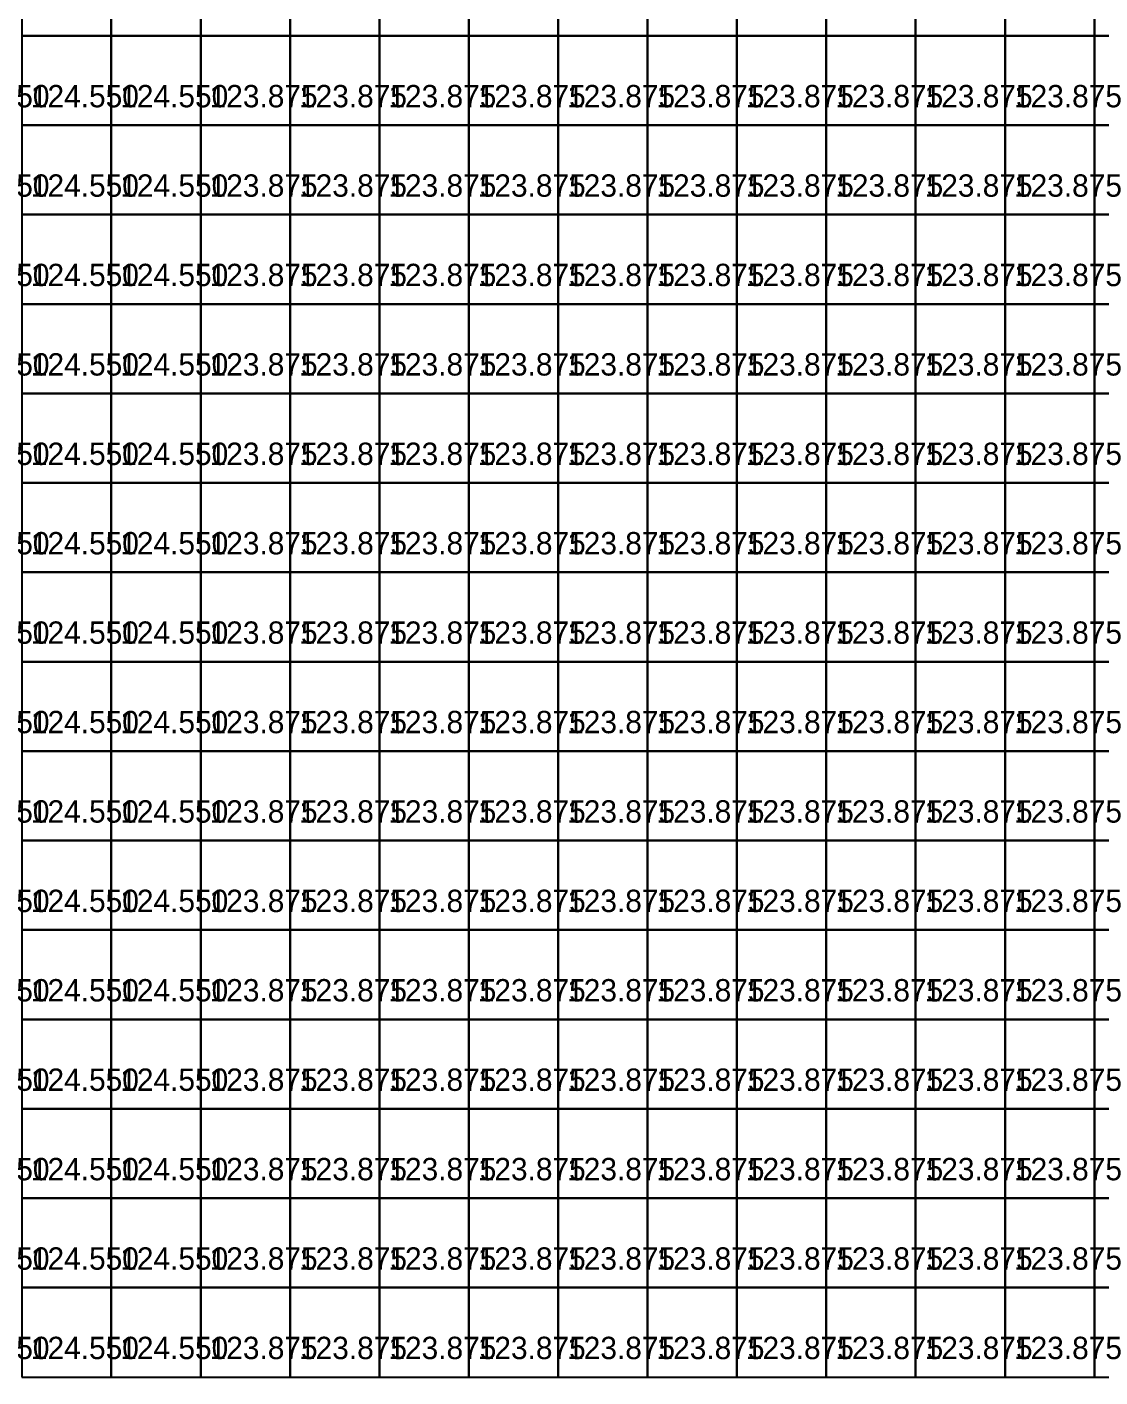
# Model space of a CAD drawing. Header units: metres. Extents: x 287857 to 287978, y 62957 to 63018.
# Drawn here: x 287953.98 to 287965.99, y 62956.83 to 62971.93 of the extents above; entities that cross this region are included whole.
import ezdxf

# ---------------------------------------------------------------- set-up
doc = ezdxf.new("R2010")
doc.units = ezdxf.units.M
doc.layers.add('ARCH-INTERP', color=7, linetype='Continuous', true_color=0x64748b)
doc.layers.add('ARCH-LEVEL-TXT', color=7, linetype='Continuous', true_color=0xa78bfa)

msp = doc.modelspace()

# ---------------------------------------------------------------- linework, layer by layer
at = {"layer": 'ARCH-INTERP'}
for points in [[(287953.925, 62971.831, 124.55), (287954.925, 62971.831, 124.55), (287954.925, 62972.831, 124.55), (287953.925, 62972.831, 124.55), (287953.925, 62971.831, 124.55)], [(287954.925, 62971.831, 124.55), (287955.925, 62971.831, 124.55), (287955.925, 62972.831, 124.55), (287954.925, 62972.831, 124.55), (287954.925, 62971.831, 124.55)], [(287955.925, 62971.831, 123.875), (287956.925, 62971.831, 123.875), (287956.925, 62972.831, 123.875), (287955.925, 62972.831, 123.875), (287955.925, 62971.831, 123.875)], [(287956.925, 62971.831, 123.875), (287957.925, 62971.831, 123.875), (287957.925, 62972.831, 123.875), (287956.925, 62972.831, 123.875), (287956.925, 62971.831, 123.875)], [(287957.925, 62971.831, 123.875), (287958.925, 62971.831, 123.875), (287958.925, 62972.831, 123.875), (287957.925, 62972.831, 123.875), (287957.925, 62971.831, 123.875)], [(287958.925, 62971.831, 123.875), (287959.925, 62971.831, 123.875), (287959.925, 62972.831, 123.875), (287958.925, 62972.831, 123.875), (287958.925, 62971.831, 123.875)], [(287959.925, 62971.831, 123.875), (287960.925, 62971.831, 123.875), (287960.925, 62972.831, 123.875), (287959.925, 62972.831, 123.875), (287959.925, 62971.831, 123.875)], [(287960.925, 62971.831, 123.875), (287961.925, 62971.831, 123.875), (287961.925, 62972.831, 123.875), (287960.925, 62972.831, 123.875), (287960.925, 62971.831, 123.875)], [(287961.925, 62971.831, 123.875), (287962.925, 62971.831, 123.875), (287962.925, 62972.831, 123.875), (287961.925, 62972.831, 123.875), (287961.925, 62971.831, 123.875)], [(287962.925, 62971.831, 123.875), (287963.925, 62971.831, 123.875), (287963.925, 62972.831, 123.875), (287962.925, 62972.831, 123.875), (287962.925, 62971.831, 123.875)], [(287963.925, 62971.831, 123.875), (287964.925, 62971.831, 123.875), (287964.925, 62972.831, 123.875), (287963.925, 62972.831, 123.875), (287963.925, 62971.831, 123.875)], [(287964.925, 62971.831, 123.875), (287965.925, 62971.831, 123.875), (287965.925, 62972.831, 123.875), (287964.925, 62972.831, 123.875), (287964.925, 62971.831, 123.875)], [(287965.925, 62971.831, 123.875), (287966.925, 62971.831, 123.875), (287966.925, 62972.831, 123.875), (287965.925, 62972.831, 123.875), (287965.925, 62971.831, 123.875)], [(287953.925, 62970.831, 124.55), (287954.925, 62970.831, 124.55), (287954.925, 62971.831, 124.55), (287953.925, 62971.831, 124.55), (287953.925, 62970.831, 124.55)], [(287954.925, 62970.831, 124.55), (287955.925, 62970.831, 124.55), (287955.925, 62971.831, 124.55), (287954.925, 62971.831, 124.55), (287954.925, 62970.831, 124.55)], [(287955.925, 62970.831, 123.875), (287956.925, 62970.831, 123.875), (287956.925, 62971.831, 123.875), (287955.925, 62971.831, 123.875), (287955.925, 62970.831, 123.875)], [(287956.925, 62970.831, 123.875), (287957.925, 62970.831, 123.875), (287957.925, 62971.831, 123.875), (287956.925, 62971.831, 123.875), (287956.925, 62970.831, 123.875)], [(287957.925, 62970.831, 123.875), (287958.925, 62970.831, 123.875), (287958.925, 62971.831, 123.875), (287957.925, 62971.831, 123.875), (287957.925, 62970.831, 123.875)], [(287958.925, 62970.831, 123.875), (287959.925, 62970.831, 123.875), (287959.925, 62971.831, 123.875), (287958.925, 62971.831, 123.875), (287958.925, 62970.831, 123.875)], [(287959.925, 62970.831, 123.875), (287960.925, 62970.831, 123.875), (287960.925, 62971.831, 123.875), (287959.925, 62971.831, 123.875), (287959.925, 62970.831, 123.875)], [(287960.925, 62970.831, 123.875), (287961.925, 62970.831, 123.875), (287961.925, 62971.831, 123.875), (287960.925, 62971.831, 123.875), (287960.925, 62970.831, 123.875)], [(287961.925, 62970.831, 123.875), (287962.925, 62970.831, 123.875), (287962.925, 62971.831, 123.875), (287961.925, 62971.831, 123.875), (287961.925, 62970.831, 123.875)], [(287962.925, 62970.831, 123.875), (287963.925, 62970.831, 123.875), (287963.925, 62971.831, 123.875), (287962.925, 62971.831, 123.875), (287962.925, 62970.831, 123.875)], [(287963.925, 62970.831, 123.875), (287964.925, 62970.831, 123.875), (287964.925, 62971.831, 123.875), (287963.925, 62971.831, 123.875), (287963.925, 62970.831, 123.875)], [(287964.925, 62970.831, 123.875), (287965.925, 62970.831, 123.875), (287965.925, 62971.831, 123.875), (287964.925, 62971.831, 123.875), (287964.925, 62970.831, 123.875)], [(287965.925, 62970.831, 123.875), (287966.925, 62970.831, 123.875), (287966.925, 62971.831, 123.875), (287965.925, 62971.831, 123.875), (287965.925, 62970.831, 123.875)], [(287953.925, 62969.831, 124.55), (287954.925, 62969.831, 124.55), (287954.925, 62970.831, 124.55), (287953.925, 62970.831, 124.55), (287953.925, 62969.831, 124.55)], [(287954.925, 62969.831, 124.55), (287955.925, 62969.831, 124.55), (287955.925, 62970.831, 124.55), (287954.925, 62970.831, 124.55), (287954.925, 62969.831, 124.55)], [(287955.925, 62969.831, 123.875), (287956.925, 62969.831, 123.875), (287956.925, 62970.831, 123.875), (287955.925, 62970.831, 123.875), (287955.925, 62969.831, 123.875)], [(287956.925, 62969.831, 123.875), (287957.925, 62969.831, 123.875), (287957.925, 62970.831, 123.875), (287956.925, 62970.831, 123.875), (287956.925, 62969.831, 123.875)], [(287957.925, 62969.831, 123.875), (287958.925, 62969.831, 123.875), (287958.925, 62970.831, 123.875), (287957.925, 62970.831, 123.875), (287957.925, 62969.831, 123.875)], [(287958.925, 62969.831, 123.875), (287959.925, 62969.831, 123.875), (287959.925, 62970.831, 123.875), (287958.925, 62970.831, 123.875), (287958.925, 62969.831, 123.875)], [(287959.925, 62969.831, 123.875), (287960.925, 62969.831, 123.875), (287960.925, 62970.831, 123.875), (287959.925, 62970.831, 123.875), (287959.925, 62969.831, 123.875)], [(287960.925, 62969.831, 123.875), (287961.925, 62969.831, 123.875), (287961.925, 62970.831, 123.875), (287960.925, 62970.831, 123.875), (287960.925, 62969.831, 123.875)], [(287961.925, 62969.831, 123.875), (287962.925, 62969.831, 123.875), (287962.925, 62970.831, 123.875), (287961.925, 62970.831, 123.875), (287961.925, 62969.831, 123.875)], [(287962.925, 62969.831, 123.875), (287963.925, 62969.831, 123.875), (287963.925, 62970.831, 123.875), (287962.925, 62970.831, 123.875), (287962.925, 62969.831, 123.875)], [(287963.925, 62969.831, 123.875), (287964.925, 62969.831, 123.875), (287964.925, 62970.831, 123.875), (287963.925, 62970.831, 123.875), (287963.925, 62969.831, 123.875)], [(287964.925, 62969.831, 123.875), (287965.925, 62969.831, 123.875), (287965.925, 62970.831, 123.875), (287964.925, 62970.831, 123.875), (287964.925, 62969.831, 123.875)], [(287965.925, 62969.831, 123.875), (287966.925, 62969.831, 123.875), (287966.925, 62970.831, 123.875), (287965.925, 62970.831, 123.875), (287965.925, 62969.831, 123.875)], [(287953.925, 62968.831, 124.55), (287954.925, 62968.831, 124.55), (287954.925, 62969.831, 124.55), (287953.925, 62969.831, 124.55), (287953.925, 62968.831, 124.55)], [(287954.925, 62968.831, 124.55), (287955.925, 62968.831, 124.55), (287955.925, 62969.831, 124.55), (287954.925, 62969.831, 124.55), (287954.925, 62968.831, 124.55)], [(287955.925, 62968.831, 123.875), (287956.925, 62968.831, 123.875), (287956.925, 62969.831, 123.875), (287955.925, 62969.831, 123.875), (287955.925, 62968.831, 123.875)], [(287956.925, 62968.831, 123.875), (287957.925, 62968.831, 123.875), (287957.925, 62969.831, 123.875), (287956.925, 62969.831, 123.875), (287956.925, 62968.831, 123.875)], [(287957.925, 62968.831, 123.875), (287958.925, 62968.831, 123.875), (287958.925, 62969.831, 123.875), (287957.925, 62969.831, 123.875), (287957.925, 62968.831, 123.875)], [(287958.925, 62968.831, 123.875), (287959.925, 62968.831, 123.875), (287959.925, 62969.831, 123.875), (287958.925, 62969.831, 123.875), (287958.925, 62968.831, 123.875)], [(287959.925, 62968.831, 123.875), (287960.925, 62968.831, 123.875), (287960.925, 62969.831, 123.875), (287959.925, 62969.831, 123.875), (287959.925, 62968.831, 123.875)], [(287960.925, 62968.831, 123.875), (287961.925, 62968.831, 123.875), (287961.925, 62969.831, 123.875), (287960.925, 62969.831, 123.875), (287960.925, 62968.831, 123.875)], [(287961.925, 62968.831, 123.875), (287962.925, 62968.831, 123.875), (287962.925, 62969.831, 123.875), (287961.925, 62969.831, 123.875), (287961.925, 62968.831, 123.875)], [(287962.925, 62968.831, 123.875), (287963.925, 62968.831, 123.875), (287963.925, 62969.831, 123.875), (287962.925, 62969.831, 123.875), (287962.925, 62968.831, 123.875)], [(287963.925, 62968.831, 123.875), (287964.925, 62968.831, 123.875), (287964.925, 62969.831, 123.875), (287963.925, 62969.831, 123.875), (287963.925, 62968.831, 123.875)], [(287964.925, 62968.831, 123.875), (287965.925, 62968.831, 123.875), (287965.925, 62969.831, 123.875), (287964.925, 62969.831, 123.875), (287964.925, 62968.831, 123.875)], [(287965.925, 62968.831, 123.875), (287966.925, 62968.831, 123.875), (287966.925, 62969.831, 123.875), (287965.925, 62969.831, 123.875), (287965.925, 62968.831, 123.875)], [(287953.925, 62967.831, 124.55), (287954.925, 62967.831, 124.55), (287954.925, 62968.831, 124.55), (287953.925, 62968.831, 124.55), (287953.925, 62967.831, 124.55)], [(287954.925, 62967.831, 124.55), (287955.925, 62967.831, 124.55), (287955.925, 62968.831, 124.55), (287954.925, 62968.831, 124.55), (287954.925, 62967.831, 124.55)], [(287955.925, 62967.831, 123.875), (287956.925, 62967.831, 123.875), (287956.925, 62968.831, 123.875), (287955.925, 62968.831, 123.875), (287955.925, 62967.831, 123.875)], [(287956.925, 62967.831, 123.875), (287957.925, 62967.831, 123.875), (287957.925, 62968.831, 123.875), (287956.925, 62968.831, 123.875), (287956.925, 62967.831, 123.875)], [(287957.925, 62967.831, 123.875), (287958.925, 62967.831, 123.875), (287958.925, 62968.831, 123.875), (287957.925, 62968.831, 123.875), (287957.925, 62967.831, 123.875)], [(287958.925, 62967.831, 123.875), (287959.925, 62967.831, 123.875), (287959.925, 62968.831, 123.875), (287958.925, 62968.831, 123.875), (287958.925, 62967.831, 123.875)], [(287959.925, 62967.831, 123.875), (287960.925, 62967.831, 123.875), (287960.925, 62968.831, 123.875), (287959.925, 62968.831, 123.875), (287959.925, 62967.831, 123.875)], [(287960.925, 62967.831, 123.875), (287961.925, 62967.831, 123.875), (287961.925, 62968.831, 123.875), (287960.925, 62968.831, 123.875), (287960.925, 62967.831, 123.875)], [(287961.925, 62967.831, 123.875), (287962.925, 62967.831, 123.875), (287962.925, 62968.831, 123.875), (287961.925, 62968.831, 123.875), (287961.925, 62967.831, 123.875)], [(287962.925, 62967.831, 123.875), (287963.925, 62967.831, 123.875), (287963.925, 62968.831, 123.875), (287962.925, 62968.831, 123.875), (287962.925, 62967.831, 123.875)], [(287963.925, 62967.831, 123.875), (287964.925, 62967.831, 123.875), (287964.925, 62968.831, 123.875), (287963.925, 62968.831, 123.875), (287963.925, 62967.831, 123.875)], [(287964.925, 62967.831, 123.875), (287965.925, 62967.831, 123.875), (287965.925, 62968.831, 123.875), (287964.925, 62968.831, 123.875), (287964.925, 62967.831, 123.875)], [(287965.925, 62967.831, 123.875), (287966.925, 62967.831, 123.875), (287966.925, 62968.831, 123.875), (287965.925, 62968.831, 123.875), (287965.925, 62967.831, 123.875)], [(287953.925, 62966.831, 124.55), (287954.925, 62966.831, 124.55), (287954.925, 62967.831, 124.55), (287953.925, 62967.831, 124.55), (287953.925, 62966.831, 124.55)], [(287954.925, 62966.831, 124.55), (287955.925, 62966.831, 124.55), (287955.925, 62967.831, 124.55), (287954.925, 62967.831, 124.55), (287954.925, 62966.831, 124.55)], [(287955.925, 62966.831, 123.875), (287956.925, 62966.831, 123.875), (287956.925, 62967.831, 123.875), (287955.925, 62967.831, 123.875), (287955.925, 62966.831, 123.875)], [(287956.925, 62966.831, 123.875), (287957.925, 62966.831, 123.875), (287957.925, 62967.831, 123.875), (287956.925, 62967.831, 123.875), (287956.925, 62966.831, 123.875)], [(287957.925, 62966.831, 123.875), (287958.925, 62966.831, 123.875), (287958.925, 62967.831, 123.875), (287957.925, 62967.831, 123.875), (287957.925, 62966.831, 123.875)], [(287958.925, 62966.831, 123.875), (287959.925, 62966.831, 123.875), (287959.925, 62967.831, 123.875), (287958.925, 62967.831, 123.875), (287958.925, 62966.831, 123.875)], [(287959.925, 62966.831, 123.875), (287960.925, 62966.831, 123.875), (287960.925, 62967.831, 123.875), (287959.925, 62967.831, 123.875), (287959.925, 62966.831, 123.875)], [(287960.925, 62966.831, 123.875), (287961.925, 62966.831, 123.875), (287961.925, 62967.831, 123.875), (287960.925, 62967.831, 123.875), (287960.925, 62966.831, 123.875)], [(287961.925, 62966.831, 123.875), (287962.925, 62966.831, 123.875), (287962.925, 62967.831, 123.875), (287961.925, 62967.831, 123.875), (287961.925, 62966.831, 123.875)], [(287962.925, 62966.831, 123.875), (287963.925, 62966.831, 123.875), (287963.925, 62967.831, 123.875), (287962.925, 62967.831, 123.875), (287962.925, 62966.831, 123.875)], [(287963.925, 62966.831, 123.875), (287964.925, 62966.831, 123.875), (287964.925, 62967.831, 123.875), (287963.925, 62967.831, 123.875), (287963.925, 62966.831, 123.875)], [(287964.925, 62966.831, 123.875), (287965.925, 62966.831, 123.875), (287965.925, 62967.831, 123.875), (287964.925, 62967.831, 123.875), (287964.925, 62966.831, 123.875)], [(287965.925, 62966.831, 123.875), (287966.925, 62966.831, 123.875), (287966.925, 62967.831, 123.875), (287965.925, 62967.831, 123.875), (287965.925, 62966.831, 123.875)], [(287953.925, 62965.831, 124.55), (287954.925, 62965.831, 124.55), (287954.925, 62966.831, 124.55), (287953.925, 62966.831, 124.55), (287953.925, 62965.831, 124.55)], [(287954.925, 62965.831, 124.55), (287955.925, 62965.831, 124.55), (287955.925, 62966.831, 124.55), (287954.925, 62966.831, 124.55), (287954.925, 62965.831, 124.55)], [(287955.925, 62965.831, 123.875), (287956.925, 62965.831, 123.875), (287956.925, 62966.831, 123.875), (287955.925, 62966.831, 123.875), (287955.925, 62965.831, 123.875)], [(287956.925, 62965.831, 123.875), (287957.925, 62965.831, 123.875), (287957.925, 62966.831, 123.875), (287956.925, 62966.831, 123.875), (287956.925, 62965.831, 123.875)], [(287957.925, 62965.831, 123.875), (287958.925, 62965.831, 123.875), (287958.925, 62966.831, 123.875), (287957.925, 62966.831, 123.875), (287957.925, 62965.831, 123.875)], [(287958.925, 62965.831, 123.875), (287959.925, 62965.831, 123.875), (287959.925, 62966.831, 123.875), (287958.925, 62966.831, 123.875), (287958.925, 62965.831, 123.875)], [(287959.925, 62965.831, 123.875), (287960.925, 62965.831, 123.875), (287960.925, 62966.831, 123.875), (287959.925, 62966.831, 123.875), (287959.925, 62965.831, 123.875)], [(287960.925, 62965.831, 123.875), (287961.925, 62965.831, 123.875), (287961.925, 62966.831, 123.875), (287960.925, 62966.831, 123.875), (287960.925, 62965.831, 123.875)], [(287961.925, 62965.831, 123.875), (287962.925, 62965.831, 123.875), (287962.925, 62966.831, 123.875), (287961.925, 62966.831, 123.875), (287961.925, 62965.831, 123.875)], [(287962.925, 62965.831, 123.875), (287963.925, 62965.831, 123.875), (287963.925, 62966.831, 123.875), (287962.925, 62966.831, 123.875), (287962.925, 62965.831, 123.875)], [(287963.925, 62965.831, 123.875), (287964.925, 62965.831, 123.875), (287964.925, 62966.831, 123.875), (287963.925, 62966.831, 123.875), (287963.925, 62965.831, 123.875)], [(287964.925, 62965.831, 123.875), (287965.925, 62965.831, 123.875), (287965.925, 62966.831, 123.875), (287964.925, 62966.831, 123.875), (287964.925, 62965.831, 123.875)], [(287965.925, 62965.831, 123.875), (287966.925, 62965.831, 123.875), (287966.925, 62966.831, 123.875), (287965.925, 62966.831, 123.875), (287965.925, 62965.831, 123.875)], [(287953.925, 62964.831, 124.55), (287954.925, 62964.831, 124.55), (287954.925, 62965.831, 124.55), (287953.925, 62965.831, 124.55), (287953.925, 62964.831, 124.55)], [(287954.925, 62964.831, 124.55), (287955.925, 62964.831, 124.55), (287955.925, 62965.831, 124.55), (287954.925, 62965.831, 124.55), (287954.925, 62964.831, 124.55)], [(287955.925, 62964.831, 123.875), (287956.925, 62964.831, 123.875), (287956.925, 62965.831, 123.875), (287955.925, 62965.831, 123.875), (287955.925, 62964.831, 123.875)], [(287956.925, 62964.831, 123.875), (287957.925, 62964.831, 123.875), (287957.925, 62965.831, 123.875), (287956.925, 62965.831, 123.875), (287956.925, 62964.831, 123.875)], [(287957.925, 62964.831, 123.875), (287958.925, 62964.831, 123.875), (287958.925, 62965.831, 123.875), (287957.925, 62965.831, 123.875), (287957.925, 62964.831, 123.875)], [(287958.925, 62964.831, 123.875), (287959.925, 62964.831, 123.875), (287959.925, 62965.831, 123.875), (287958.925, 62965.831, 123.875), (287958.925, 62964.831, 123.875)], [(287959.925, 62964.831, 123.875), (287960.925, 62964.831, 123.875), (287960.925, 62965.831, 123.875), (287959.925, 62965.831, 123.875), (287959.925, 62964.831, 123.875)], [(287960.925, 62964.831, 123.875), (287961.925, 62964.831, 123.875), (287961.925, 62965.831, 123.875), (287960.925, 62965.831, 123.875), (287960.925, 62964.831, 123.875)], [(287961.925, 62964.831, 123.875), (287962.925, 62964.831, 123.875), (287962.925, 62965.831, 123.875), (287961.925, 62965.831, 123.875), (287961.925, 62964.831, 123.875)], [(287962.925, 62964.831, 123.875), (287963.925, 62964.831, 123.875), (287963.925, 62965.831, 123.875), (287962.925, 62965.831, 123.875), (287962.925, 62964.831, 123.875)], [(287963.925, 62964.831, 123.875), (287964.925, 62964.831, 123.875), (287964.925, 62965.831, 123.875), (287963.925, 62965.831, 123.875), (287963.925, 62964.831, 123.875)], [(287964.925, 62964.831, 123.875), (287965.925, 62964.831, 123.875), (287965.925, 62965.831, 123.875), (287964.925, 62965.831, 123.875), (287964.925, 62964.831, 123.875)], [(287965.925, 62964.831, 123.875), (287966.925, 62964.831, 123.875), (287966.925, 62965.831, 123.875), (287965.925, 62965.831, 123.875), (287965.925, 62964.831, 123.875)], [(287953.925, 62963.831, 124.55), (287954.925, 62963.831, 124.55), (287954.925, 62964.831, 124.55), (287953.925, 62964.831, 124.55), (287953.925, 62963.831, 124.55)], [(287954.925, 62963.831, 124.55), (287955.925, 62963.831, 124.55), (287955.925, 62964.831, 124.55), (287954.925, 62964.831, 124.55), (287954.925, 62963.831, 124.55)], [(287955.925, 62963.831, 123.875), (287956.925, 62963.831, 123.875), (287956.925, 62964.831, 123.875), (287955.925, 62964.831, 123.875), (287955.925, 62963.831, 123.875)], [(287956.925, 62963.831, 123.875), (287957.925, 62963.831, 123.875), (287957.925, 62964.831, 123.875), (287956.925, 62964.831, 123.875), (287956.925, 62963.831, 123.875)], [(287957.925, 62963.831, 123.875), (287958.925, 62963.831, 123.875), (287958.925, 62964.831, 123.875), (287957.925, 62964.831, 123.875), (287957.925, 62963.831, 123.875)], [(287958.925, 62963.831, 123.875), (287959.925, 62963.831, 123.875), (287959.925, 62964.831, 123.875), (287958.925, 62964.831, 123.875), (287958.925, 62963.831, 123.875)], [(287959.925, 62963.831, 123.875), (287960.925, 62963.831, 123.875), (287960.925, 62964.831, 123.875), (287959.925, 62964.831, 123.875), (287959.925, 62963.831, 123.875)], [(287960.925, 62963.831, 123.875), (287961.925, 62963.831, 123.875), (287961.925, 62964.831, 123.875), (287960.925, 62964.831, 123.875), (287960.925, 62963.831, 123.875)], [(287961.925, 62963.831, 123.875), (287962.925, 62963.831, 123.875), (287962.925, 62964.831, 123.875), (287961.925, 62964.831, 123.875), (287961.925, 62963.831, 123.875)], [(287962.925, 62963.831, 123.875), (287963.925, 62963.831, 123.875), (287963.925, 62964.831, 123.875), (287962.925, 62964.831, 123.875), (287962.925, 62963.831, 123.875)], [(287963.925, 62963.831, 123.875), (287964.925, 62963.831, 123.875), (287964.925, 62964.831, 123.875), (287963.925, 62964.831, 123.875), (287963.925, 62963.831, 123.875)], [(287964.925, 62963.831, 123.875), (287965.925, 62963.831, 123.875), (287965.925, 62964.831, 123.875), (287964.925, 62964.831, 123.875), (287964.925, 62963.831, 123.875)], [(287965.925, 62963.831, 123.875), (287966.925, 62963.831, 123.875), (287966.925, 62964.831, 123.875), (287965.925, 62964.831, 123.875), (287965.925, 62963.831, 123.875)], [(287953.925, 62962.831, 124.55), (287954.925, 62962.831, 124.55), (287954.925, 62963.831, 124.55), (287953.925, 62963.831, 124.55), (287953.925, 62962.831, 124.55)], [(287954.925, 62962.831, 124.55), (287955.925, 62962.831, 124.55), (287955.925, 62963.831, 124.55), (287954.925, 62963.831, 124.55), (287954.925, 62962.831, 124.55)], [(287955.925, 62962.831, 123.875), (287956.925, 62962.831, 123.875), (287956.925, 62963.831, 123.875), (287955.925, 62963.831, 123.875), (287955.925, 62962.831, 123.875)], [(287956.925, 62962.831, 123.875), (287957.925, 62962.831, 123.875), (287957.925, 62963.831, 123.875), (287956.925, 62963.831, 123.875), (287956.925, 62962.831, 123.875)], [(287957.925, 62962.831, 123.875), (287958.925, 62962.831, 123.875), (287958.925, 62963.831, 123.875), (287957.925, 62963.831, 123.875), (287957.925, 62962.831, 123.875)], [(287958.925, 62962.831, 123.875), (287959.925, 62962.831, 123.875), (287959.925, 62963.831, 123.875), (287958.925, 62963.831, 123.875), (287958.925, 62962.831, 123.875)], [(287959.925, 62962.831, 123.875), (287960.925, 62962.831, 123.875), (287960.925, 62963.831, 123.875), (287959.925, 62963.831, 123.875), (287959.925, 62962.831, 123.875)], [(287960.925, 62962.831, 123.875), (287961.925, 62962.831, 123.875), (287961.925, 62963.831, 123.875), (287960.925, 62963.831, 123.875), (287960.925, 62962.831, 123.875)], [(287961.925, 62962.831, 123.875), (287962.925, 62962.831, 123.875), (287962.925, 62963.831, 123.875), (287961.925, 62963.831, 123.875), (287961.925, 62962.831, 123.875)], [(287962.925, 62962.831, 123.875), (287963.925, 62962.831, 123.875), (287963.925, 62963.831, 123.875), (287962.925, 62963.831, 123.875), (287962.925, 62962.831, 123.875)], [(287963.925, 62962.831, 123.875), (287964.925, 62962.831, 123.875), (287964.925, 62963.831, 123.875), (287963.925, 62963.831, 123.875), (287963.925, 62962.831, 123.875)], [(287964.925, 62962.831, 123.875), (287965.925, 62962.831, 123.875), (287965.925, 62963.831, 123.875), (287964.925, 62963.831, 123.875), (287964.925, 62962.831, 123.875)], [(287965.925, 62962.831, 123.875), (287966.925, 62962.831, 123.875), (287966.925, 62963.831, 123.875), (287965.925, 62963.831, 123.875), (287965.925, 62962.831, 123.875)], [(287953.925, 62961.831, 124.55), (287954.925, 62961.831, 124.55), (287954.925, 62962.831, 124.55), (287953.925, 62962.831, 124.55), (287953.925, 62961.831, 124.55)], [(287954.925, 62961.831, 124.55), (287955.925, 62961.831, 124.55), (287955.925, 62962.831, 124.55), (287954.925, 62962.831, 124.55), (287954.925, 62961.831, 124.55)], [(287955.925, 62961.831, 123.875), (287956.925, 62961.831, 123.875), (287956.925, 62962.831, 123.875), (287955.925, 62962.831, 123.875), (287955.925, 62961.831, 123.875)], [(287956.925, 62961.831, 123.875), (287957.925, 62961.831, 123.875), (287957.925, 62962.831, 123.875), (287956.925, 62962.831, 123.875), (287956.925, 62961.831, 123.875)], [(287957.925, 62961.831, 123.875), (287958.925, 62961.831, 123.875), (287958.925, 62962.831, 123.875), (287957.925, 62962.831, 123.875), (287957.925, 62961.831, 123.875)], [(287958.925, 62961.831, 123.875), (287959.925, 62961.831, 123.875), (287959.925, 62962.831, 123.875), (287958.925, 62962.831, 123.875), (287958.925, 62961.831, 123.875)], [(287959.925, 62961.831, 123.875), (287960.925, 62961.831, 123.875), (287960.925, 62962.831, 123.875), (287959.925, 62962.831, 123.875), (287959.925, 62961.831, 123.875)], [(287960.925, 62961.831, 123.875), (287961.925, 62961.831, 123.875), (287961.925, 62962.831, 123.875), (287960.925, 62962.831, 123.875), (287960.925, 62961.831, 123.875)], [(287961.925, 62961.831, 123.875), (287962.925, 62961.831, 123.875), (287962.925, 62962.831, 123.875), (287961.925, 62962.831, 123.875), (287961.925, 62961.831, 123.875)], [(287962.925, 62961.831, 123.875), (287963.925, 62961.831, 123.875), (287963.925, 62962.831, 123.875), (287962.925, 62962.831, 123.875), (287962.925, 62961.831, 123.875)], [(287963.925, 62961.831, 123.875), (287964.925, 62961.831, 123.875), (287964.925, 62962.831, 123.875), (287963.925, 62962.831, 123.875), (287963.925, 62961.831, 123.875)], [(287964.925, 62961.831, 123.875), (287965.925, 62961.831, 123.875), (287965.925, 62962.831, 123.875), (287964.925, 62962.831, 123.875), (287964.925, 62961.831, 123.875)], [(287965.925, 62961.831, 123.875), (287966.925, 62961.831, 123.875), (287966.925, 62962.831, 123.875), (287965.925, 62962.831, 123.875), (287965.925, 62961.831, 123.875)], [(287953.925, 62960.831, 124.55), (287954.925, 62960.831, 124.55), (287954.925, 62961.831, 124.55), (287953.925, 62961.831, 124.55), (287953.925, 62960.831, 124.55)], [(287954.925, 62960.831, 124.55), (287955.925, 62960.831, 124.55), (287955.925, 62961.831, 124.55), (287954.925, 62961.831, 124.55), (287954.925, 62960.831, 124.55)], [(287955.925, 62960.831, 123.875), (287956.925, 62960.831, 123.875), (287956.925, 62961.831, 123.875), (287955.925, 62961.831, 123.875), (287955.925, 62960.831, 123.875)], [(287956.925, 62960.831, 123.875), (287957.925, 62960.831, 123.875), (287957.925, 62961.831, 123.875), (287956.925, 62961.831, 123.875), (287956.925, 62960.831, 123.875)], [(287957.925, 62960.831, 123.875), (287958.925, 62960.831, 123.875), (287958.925, 62961.831, 123.875), (287957.925, 62961.831, 123.875), (287957.925, 62960.831, 123.875)], [(287958.925, 62960.831, 123.875), (287959.925, 62960.831, 123.875), (287959.925, 62961.831, 123.875), (287958.925, 62961.831, 123.875), (287958.925, 62960.831, 123.875)], [(287959.925, 62960.831, 123.875), (287960.925, 62960.831, 123.875), (287960.925, 62961.831, 123.875), (287959.925, 62961.831, 123.875), (287959.925, 62960.831, 123.875)], [(287960.925, 62960.831, 123.875), (287961.925, 62960.831, 123.875), (287961.925, 62961.831, 123.875), (287960.925, 62961.831, 123.875), (287960.925, 62960.831, 123.875)], [(287961.925, 62960.831, 123.875), (287962.925, 62960.831, 123.875), (287962.925, 62961.831, 123.875), (287961.925, 62961.831, 123.875), (287961.925, 62960.831, 123.875)], [(287962.925, 62960.831, 123.875), (287963.925, 62960.831, 123.875), (287963.925, 62961.831, 123.875), (287962.925, 62961.831, 123.875), (287962.925, 62960.831, 123.875)], [(287963.925, 62960.831, 123.875), (287964.925, 62960.831, 123.875), (287964.925, 62961.831, 123.875), (287963.925, 62961.831, 123.875), (287963.925, 62960.831, 123.875)], [(287964.925, 62960.831, 123.875), (287965.925, 62960.831, 123.875), (287965.925, 62961.831, 123.875), (287964.925, 62961.831, 123.875), (287964.925, 62960.831, 123.875)], [(287965.925, 62960.831, 123.875), (287966.925, 62960.831, 123.875), (287966.925, 62961.831, 123.875), (287965.925, 62961.831, 123.875), (287965.925, 62960.831, 123.875)], [(287953.925, 62959.831, 124.55), (287954.925, 62959.831, 124.55), (287954.925, 62960.831, 124.55), (287953.925, 62960.831, 124.55), (287953.925, 62959.831, 124.55)], [(287954.925, 62959.831, 124.55), (287955.925, 62959.831, 124.55), (287955.925, 62960.831, 124.55), (287954.925, 62960.831, 124.55), (287954.925, 62959.831, 124.55)], [(287955.925, 62959.831, 123.875), (287956.925, 62959.831, 123.875), (287956.925, 62960.831, 123.875), (287955.925, 62960.831, 123.875), (287955.925, 62959.831, 123.875)], [(287956.925, 62959.831, 123.875), (287957.925, 62959.831, 123.875), (287957.925, 62960.831, 123.875), (287956.925, 62960.831, 123.875), (287956.925, 62959.831, 123.875)], [(287957.925, 62959.831, 123.875), (287958.925, 62959.831, 123.875), (287958.925, 62960.831, 123.875), (287957.925, 62960.831, 123.875), (287957.925, 62959.831, 123.875)], [(287958.925, 62959.831, 123.875), (287959.925, 62959.831, 123.875), (287959.925, 62960.831, 123.875), (287958.925, 62960.831, 123.875), (287958.925, 62959.831, 123.875)], [(287959.925, 62959.831, 123.875), (287960.925, 62959.831, 123.875), (287960.925, 62960.831, 123.875), (287959.925, 62960.831, 123.875), (287959.925, 62959.831, 123.875)], [(287960.925, 62959.831, 123.875), (287961.925, 62959.831, 123.875), (287961.925, 62960.831, 123.875), (287960.925, 62960.831, 123.875), (287960.925, 62959.831, 123.875)], [(287961.925, 62959.831, 123.875), (287962.925, 62959.831, 123.875), (287962.925, 62960.831, 123.875), (287961.925, 62960.831, 123.875), (287961.925, 62959.831, 123.875)], [(287962.925, 62959.831, 123.875), (287963.925, 62959.831, 123.875), (287963.925, 62960.831, 123.875), (287962.925, 62960.831, 123.875), (287962.925, 62959.831, 123.875)], [(287963.925, 62959.831, 123.875), (287964.925, 62959.831, 123.875), (287964.925, 62960.831, 123.875), (287963.925, 62960.831, 123.875), (287963.925, 62959.831, 123.875)], [(287964.925, 62959.831, 123.875), (287965.925, 62959.831, 123.875), (287965.925, 62960.831, 123.875), (287964.925, 62960.831, 123.875), (287964.925, 62959.831, 123.875)], [(287965.925, 62959.831, 123.875), (287966.925, 62959.831, 123.875), (287966.925, 62960.831, 123.875), (287965.925, 62960.831, 123.875), (287965.925, 62959.831, 123.875)], [(287953.925, 62958.831, 124.55), (287954.925, 62958.831, 124.55), (287954.925, 62959.831, 124.55), (287953.925, 62959.831, 124.55), (287953.925, 62958.831, 124.55)], [(287954.925, 62958.831, 124.55), (287955.925, 62958.831, 124.55), (287955.925, 62959.831, 124.55), (287954.925, 62959.831, 124.55), (287954.925, 62958.831, 124.55)], [(287955.925, 62958.831, 123.875), (287956.925, 62958.831, 123.875), (287956.925, 62959.831, 123.875), (287955.925, 62959.831, 123.875), (287955.925, 62958.831, 123.875)], [(287956.925, 62958.831, 123.875), (287957.925, 62958.831, 123.875), (287957.925, 62959.831, 123.875), (287956.925, 62959.831, 123.875), (287956.925, 62958.831, 123.875)], [(287957.925, 62958.831, 123.875), (287958.925, 62958.831, 123.875), (287958.925, 62959.831, 123.875), (287957.925, 62959.831, 123.875), (287957.925, 62958.831, 123.875)], [(287958.925, 62958.831, 123.875), (287959.925, 62958.831, 123.875), (287959.925, 62959.831, 123.875), (287958.925, 62959.831, 123.875), (287958.925, 62958.831, 123.875)], [(287959.925, 62958.831, 123.875), (287960.925, 62958.831, 123.875), (287960.925, 62959.831, 123.875), (287959.925, 62959.831, 123.875), (287959.925, 62958.831, 123.875)], [(287960.925, 62958.831, 123.875), (287961.925, 62958.831, 123.875), (287961.925, 62959.831, 123.875), (287960.925, 62959.831, 123.875), (287960.925, 62958.831, 123.875)], [(287961.925, 62958.831, 123.875), (287962.925, 62958.831, 123.875), (287962.925, 62959.831, 123.875), (287961.925, 62959.831, 123.875), (287961.925, 62958.831, 123.875)], [(287962.925, 62958.831, 123.875), (287963.925, 62958.831, 123.875), (287963.925, 62959.831, 123.875), (287962.925, 62959.831, 123.875), (287962.925, 62958.831, 123.875)], [(287963.925, 62958.831, 123.875), (287964.925, 62958.831, 123.875), (287964.925, 62959.831, 123.875), (287963.925, 62959.831, 123.875), (287963.925, 62958.831, 123.875)], [(287964.925, 62958.831, 123.875), (287965.925, 62958.831, 123.875), (287965.925, 62959.831, 123.875), (287964.925, 62959.831, 123.875), (287964.925, 62958.831, 123.875)], [(287965.925, 62958.831, 123.875), (287966.925, 62958.831, 123.875), (287966.925, 62959.831, 123.875), (287965.925, 62959.831, 123.875), (287965.925, 62958.831, 123.875)], [(287953.925, 62957.831, 124.55), (287954.925, 62957.831, 124.55), (287954.925, 62958.831, 124.55), (287953.925, 62958.831, 124.55), (287953.925, 62957.831, 124.55)], [(287954.925, 62957.831, 124.55), (287955.925, 62957.831, 124.55), (287955.925, 62958.831, 124.55), (287954.925, 62958.831, 124.55), (287954.925, 62957.831, 124.55)], [(287955.925, 62957.831, 123.875), (287956.925, 62957.831, 123.875), (287956.925, 62958.831, 123.875), (287955.925, 62958.831, 123.875), (287955.925, 62957.831, 123.875)], [(287956.925, 62957.831, 123.875), (287957.925, 62957.831, 123.875), (287957.925, 62958.831, 123.875), (287956.925, 62958.831, 123.875), (287956.925, 62957.831, 123.875)], [(287957.925, 62957.831, 123.875), (287958.925, 62957.831, 123.875), (287958.925, 62958.831, 123.875), (287957.925, 62958.831, 123.875), (287957.925, 62957.831, 123.875)], [(287958.925, 62957.831, 123.875), (287959.925, 62957.831, 123.875), (287959.925, 62958.831, 123.875), (287958.925, 62958.831, 123.875), (287958.925, 62957.831, 123.875)], [(287959.925, 62957.831, 123.875), (287960.925, 62957.831, 123.875), (287960.925, 62958.831, 123.875), (287959.925, 62958.831, 123.875), (287959.925, 62957.831, 123.875)], [(287960.925, 62957.831, 123.875), (287961.925, 62957.831, 123.875), (287961.925, 62958.831, 123.875), (287960.925, 62958.831, 123.875), (287960.925, 62957.831, 123.875)], [(287961.925, 62957.831, 123.875), (287962.925, 62957.831, 123.875), (287962.925, 62958.831, 123.875), (287961.925, 62958.831, 123.875), (287961.925, 62957.831, 123.875)], [(287962.925, 62957.831, 123.875), (287963.925, 62957.831, 123.875), (287963.925, 62958.831, 123.875), (287962.925, 62958.831, 123.875), (287962.925, 62957.831, 123.875)], [(287963.925, 62957.831, 123.875), (287964.925, 62957.831, 123.875), (287964.925, 62958.831, 123.875), (287963.925, 62958.831, 123.875), (287963.925, 62957.831, 123.875)], [(287964.925, 62957.831, 123.875), (287965.925, 62957.831, 123.875), (287965.925, 62958.831, 123.875), (287964.925, 62958.831, 123.875), (287964.925, 62957.831, 123.875)], [(287965.925, 62957.831, 123.875), (287966.925, 62957.831, 123.875), (287966.925, 62958.831, 123.875), (287965.925, 62958.831, 123.875), (287965.925, 62957.831, 123.875)], [(287953.925, 62956.831, 124.55), (287954.925, 62956.831, 124.55), (287954.925, 62957.831, 124.55), (287953.925, 62957.831, 124.55), (287953.925, 62956.831, 124.55)], [(287954.925, 62956.831, 124.55), (287955.925, 62956.831, 124.55), (287955.925, 62957.831, 124.55), (287954.925, 62957.831, 124.55), (287954.925, 62956.831, 124.55)], [(287955.925, 62956.831, 123.875), (287956.925, 62956.831, 123.875), (287956.925, 62957.831, 123.875), (287955.925, 62957.831, 123.875), (287955.925, 62956.831, 123.875)], [(287956.925, 62956.831, 123.875), (287957.925, 62956.831, 123.875), (287957.925, 62957.831, 123.875), (287956.925, 62957.831, 123.875), (287956.925, 62956.831, 123.875)], [(287957.925, 62956.831, 123.875), (287958.925, 62956.831, 123.875), (287958.925, 62957.831, 123.875), (287957.925, 62957.831, 123.875), (287957.925, 62956.831, 123.875)], [(287958.925, 62956.831, 123.875), (287959.925, 62956.831, 123.875), (287959.925, 62957.831, 123.875), (287958.925, 62957.831, 123.875), (287958.925, 62956.831, 123.875)], [(287959.925, 62956.831, 123.875), (287960.925, 62956.831, 123.875), (287960.925, 62957.831, 123.875), (287959.925, 62957.831, 123.875), (287959.925, 62956.831, 123.875)], [(287960.925, 62956.831, 123.875), (287961.925, 62956.831, 123.875), (287961.925, 62957.831, 123.875), (287960.925, 62957.831, 123.875), (287960.925, 62956.831, 123.875)], [(287961.925, 62956.831, 123.875), (287962.925, 62956.831, 123.875), (287962.925, 62957.831, 123.875), (287961.925, 62957.831, 123.875), (287961.925, 62956.831, 123.875)], [(287962.925, 62956.831, 123.875), (287963.925, 62956.831, 123.875), (287963.925, 62957.831, 123.875), (287962.925, 62957.831, 123.875), (287962.925, 62956.831, 123.875)], [(287963.925, 62956.831, 123.875), (287964.925, 62956.831, 123.875), (287964.925, 62957.831, 123.875), (287963.925, 62957.831, 123.875), (287963.925, 62956.831, 123.875)], [(287964.925, 62956.831, 123.875), (287965.925, 62956.831, 123.875), (287965.925, 62957.831, 123.875), (287964.925, 62957.831, 123.875), (287964.925, 62956.831, 123.875)], [(287965.925, 62956.831, 123.875), (287966.925, 62956.831, 123.875), (287966.925, 62957.831, 123.875), (287965.925, 62957.831, 123.875), (287965.925, 62956.831, 123.875)]]:
    msp.add_polyline3d(points, dxfattribs=at)

# ---------------------------------------------------------------- texts
at = {"layer": 'ARCH-LEVEL-TXT'}
for s, p in [('124.550', (287953.025, 62971.031, 124.55)), ('124.550', (287954.025, 62971.031, 124.55)), ('124.550', (287955.025, 62971.031, 124.55)), ('123.875', (287956.025, 62971.031, 123.875)), ('123.875', (287957.025, 62971.031, 123.875)), ('123.875', (287958.025, 62971.031, 123.875)), ('123.875', (287959.025, 62971.031, 123.875)), ('123.875', (287960.025, 62971.031, 123.875)), ('123.875', (287961.025, 62971.031, 123.875)), ('123.875', (287962.025, 62971.031, 123.875)), ('123.875', (287963.025, 62971.031, 123.875)), ('123.875', (287964.025, 62971.031, 123.875)), ('123.875', (287965.025, 62971.031, 123.875)), ('124.550', (287953.025, 62970.031, 124.55)), ('124.550', (287954.025, 62970.031, 124.55)), ('124.550', (287955.025, 62970.031, 124.55)), ('123.875', (287956.025, 62970.031, 123.875)), ('123.875', (287957.025, 62970.031, 123.875)), ('123.875', (287958.025, 62970.031, 123.875)), ('123.875', (287959.025, 62970.031, 123.875)), ('123.875', (287960.025, 62970.031, 123.875)), ('123.875', (287961.025, 62970.031, 123.875)), ('123.875', (287962.025, 62970.031, 123.875)), ('123.875', (287963.025, 62970.031, 123.875)), ('123.875', (287964.025, 62970.031, 123.875)), ('123.875', (287965.025, 62970.031, 123.875)), ('124.550', (287953.025, 62969.031, 124.55)), ('124.550', (287954.025, 62969.031, 124.55)), ('124.550', (287955.025, 62969.031, 124.55)), ('123.875', (287956.025, 62969.031, 123.875)), ('123.875', (287957.025, 62969.031, 123.875)), ('123.875', (287958.025, 62969.031, 123.875)), ('123.875', (287959.025, 62969.031, 123.875)), ('123.875', (287960.025, 62969.031, 123.875)), ('123.875', (287961.025, 62969.031, 123.875)), ('123.875', (287962.025, 62969.031, 123.875)), ('123.875', (287963.025, 62969.031, 123.875)), ('123.875', (287964.025, 62969.031, 123.875)), ('123.875', (287965.025, 62969.031, 123.875)), ('124.550', (287953.025, 62968.031, 124.55)), ('124.550', (287954.025, 62968.031, 124.55)), ('124.550', (287955.025, 62968.031, 124.55)), ('123.875', (287956.025, 62968.031, 123.875)), ('123.875', (287957.025, 62968.031, 123.875)), ('123.875', (287958.025, 62968.031, 123.875)), ('123.875', (287959.025, 62968.031, 123.875)), ('123.875', (287960.025, 62968.031, 123.875)), ('123.875', (287961.025, 62968.031, 123.875)), ('123.875', (287962.025, 62968.031, 123.875)), ('123.875', (287963.025, 62968.031, 123.875)), ('123.875', (287964.025, 62968.031, 123.875)), ('123.875', (287965.025, 62968.031, 123.875)), ('124.550', (287953.025, 62967.031, 124.55)), ('124.550', (287954.025, 62967.031, 124.55)), ('124.550', (287955.025, 62967.031, 124.55)), ('123.875', (287956.025, 62967.031, 123.875)), ('123.875', (287957.025, 62967.031, 123.875)), ('123.875', (287958.025, 62967.031, 123.875)), ('123.875', (287959.025, 62967.031, 123.875)), ('123.875', (287960.025, 62967.031, 123.875)), ('123.875', (287961.025, 62967.031, 123.875)), ('123.875', (287962.025, 62967.031, 123.875)), ('123.875', (287963.025, 62967.031, 123.875)), ('123.875', (287964.025, 62967.031, 123.875)), ('123.875', (287965.025, 62967.031, 123.875)), ('124.550', (287953.025, 62966.031, 124.55)), ('124.550', (287954.025, 62966.031, 124.55)), ('124.550', (287955.025, 62966.031, 124.55)), ('123.875', (287956.025, 62966.031, 123.875)), ('123.875', (287957.025, 62966.031, 123.875)), ('123.875', (287958.025, 62966.031, 123.875)), ('123.875', (287959.025, 62966.031, 123.875)), ('123.875', (287960.025, 62966.031, 123.875)), ('123.875', (287961.025, 62966.031, 123.875)), ('123.875', (287962.025, 62966.031, 123.875)), ('123.875', (287963.025, 62966.031, 123.875)), ('123.875', (287964.025, 62966.031, 123.875)), ('123.875', (287965.025, 62966.031, 123.875)), ('124.550', (287953.025, 62965.031, 124.55)), ('124.550', (287954.025, 62965.031, 124.55)), ('124.550', (287955.025, 62965.031, 124.55)), ('123.875', (287956.025, 62965.031, 123.875)), ('123.875', (287957.025, 62965.031, 123.875)), ('123.875', (287958.025, 62965.031, 123.875)), ('123.875', (287959.025, 62965.031, 123.875)), ('123.875', (287960.025, 62965.031, 123.875)), ('123.875', (287961.025, 62965.031, 123.875)), ('123.875', (287962.025, 62965.031, 123.875)), ('123.875', (287963.025, 62965.031, 123.875)), ('123.875', (287964.025, 62965.031, 123.875)), ('123.875', (287965.025, 62965.031, 123.875)), ('124.550', (287953.025, 62964.031, 124.55)), ('124.550', (287954.025, 62964.031, 124.55)), ('124.550', (287955.025, 62964.031, 124.55)), ('123.875', (287956.025, 62964.031, 123.875)), ('123.875', (287957.025, 62964.031, 123.875)), ('123.875', (287958.025, 62964.031, 123.875)), ('123.875', (287959.025, 62964.031, 123.875)), ('123.875', (287960.025, 62964.031, 123.875)), ('123.875', (287961.025, 62964.031, 123.875)), ('123.875', (287962.025, 62964.031, 123.875)), ('123.875', (287963.025, 62964.031, 123.875)), ('123.875', (287964.025, 62964.031, 123.875)), ('123.875', (287965.025, 62964.031, 123.875)), ('124.550', (287953.025, 62963.031, 124.55)), ('124.550', (287954.025, 62963.031, 124.55)), ('124.550', (287955.025, 62963.031, 124.55)), ('123.875', (287956.025, 62963.031, 123.875)), ('123.875', (287957.025, 62963.031, 123.875)), ('123.875', (287958.025, 62963.031, 123.875)), ('123.875', (287959.025, 62963.031, 123.875)), ('123.875', (287960.025, 62963.031, 123.875)), ('123.875', (287961.025, 62963.031, 123.875)), ('123.875', (287962.025, 62963.031, 123.875)), ('123.875', (287963.025, 62963.031, 123.875)), ('123.875', (287964.025, 62963.031, 123.875)), ('123.875', (287965.025, 62963.031, 123.875)), ('124.550', (287953.025, 62962.031, 124.55)), ('124.550', (287954.025, 62962.031, 124.55)), ('124.550', (287955.025, 62962.031, 124.55)), ('123.875', (287956.025, 62962.031, 123.875)), ('123.875', (287957.025, 62962.031, 123.875)), ('123.875', (287958.025, 62962.031, 123.875)), ('123.875', (287959.025, 62962.031, 123.875)), ('123.875', (287960.025, 62962.031, 123.875)), ('123.875', (287961.025, 62962.031, 123.875)), ('123.875', (287962.025, 62962.031, 123.875)), ('123.875', (287963.025, 62962.031, 123.875)), ('123.875', (287964.025, 62962.031, 123.875)), ('123.875', (287965.025, 62962.031, 123.875)), ('124.550', (287953.025, 62961.031, 124.55)), ('124.550', (287954.025, 62961.031, 124.55)), ('124.550', (287955.025, 62961.031, 124.55)), ('123.875', (287956.025, 62961.031, 123.875)), ('123.875', (287957.025, 62961.031, 123.875)), ('123.875', (287958.025, 62961.031, 123.875)), ('123.875', (287959.025, 62961.031, 123.875)), ('123.875', (287960.025, 62961.031, 123.875)), ('123.875', (287961.025, 62961.031, 123.875)), ('123.875', (287962.025, 62961.031, 123.875)), ('123.875', (287963.025, 62961.031, 123.875)), ('123.875', (287964.025, 62961.031, 123.875)), ('123.875', (287965.025, 62961.031, 123.875)), ('124.550', (287953.025, 62960.031, 124.55)), ('124.550', (287954.025, 62960.031, 124.55)), ('124.550', (287955.025, 62960.031, 124.55)), ('123.875', (287956.025, 62960.031, 123.875)), ('123.875', (287957.025, 62960.031, 123.875)), ('123.875', (287958.025, 62960.031, 123.875)), ('123.875', (287959.025, 62960.031, 123.875)), ('123.875', (287960.025, 62960.031, 123.875)), ('123.875', (287961.025, 62960.031, 123.875)), ('123.875', (287962.025, 62960.031, 123.875)), ('123.875', (287963.025, 62960.031, 123.875)), ('123.875', (287964.025, 62960.031, 123.875)), ('123.875', (287965.025, 62960.031, 123.875)), ('124.550', (287953.025, 62959.031, 124.55)), ('124.550', (287954.025, 62959.031, 124.55)), ('124.550', (287955.025, 62959.031, 124.55)), ('123.875', (287956.025, 62959.031, 123.875)), ('123.875', (287957.025, 62959.031, 123.875)), ('123.875', (287958.025, 62959.031, 123.875)), ('123.875', (287959.025, 62959.031, 123.875)), ('123.875', (287960.025, 62959.031, 123.875)), ('123.875', (287961.025, 62959.031, 123.875)), ('123.875', (287962.025, 62959.031, 123.875)), ('123.875', (287963.025, 62959.031, 123.875)), ('123.875', (287964.025, 62959.031, 123.875)), ('123.875', (287965.025, 62959.031, 123.875)), ('124.550', (287953.025, 62958.031, 124.55)), ('124.550', (287954.025, 62958.031, 124.55)), ('124.550', (287955.025, 62958.031, 124.55)), ('123.875', (287956.025, 62958.031, 123.875)), ('123.875', (287957.025, 62958.031, 123.875)), ('123.875', (287958.025, 62958.031, 123.875)), ('123.875', (287959.025, 62958.031, 123.875)), ('123.875', (287960.025, 62958.031, 123.875)), ('123.875', (287961.025, 62958.031, 123.875)), ('123.875', (287962.025, 62958.031, 123.875)), ('123.875', (287963.025, 62958.031, 123.875)), ('123.875', (287964.025, 62958.031, 123.875)), ('123.875', (287965.025, 62958.031, 123.875)), ('124.550', (287953.025, 62957.031, 124.55)), ('124.550', (287954.025, 62957.031, 124.55)), ('124.550', (287955.025, 62957.031, 124.55)), ('123.875', (287956.025, 62957.031, 123.875)), ('123.875', (287957.025, 62957.031, 123.875)), ('123.875', (287958.025, 62957.031, 123.875)), ('123.875', (287959.025, 62957.031, 123.875)), ('123.875', (287960.025, 62957.031, 123.875)), ('123.875', (287961.025, 62957.031, 123.875)), ('123.875', (287962.025, 62957.031, 123.875)), ('123.875', (287963.025, 62957.031, 123.875)), ('123.875', (287964.025, 62957.031, 123.875)), ('123.875', (287965.025, 62957.031, 123.875))]:
    msp.add_text(s, height=0.25, dxfattribs=at).set_placement(p)

doc.saveas('drawing.dxf')
